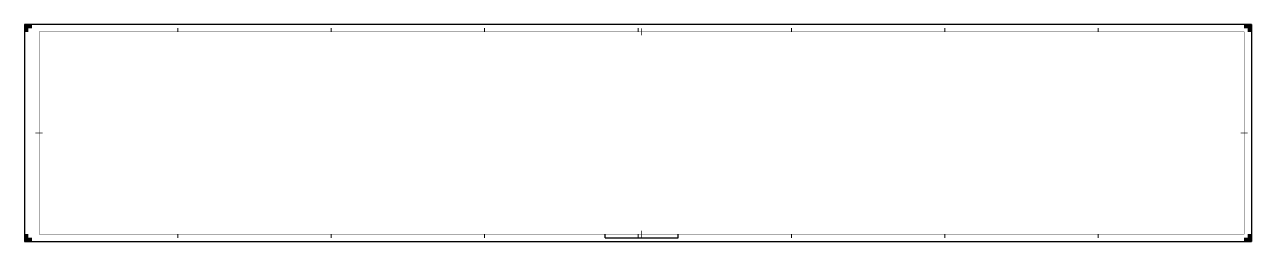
# Model space of a CAD drawing. Extents: x -20 to 1660, y -10 to 287.
import ezdxf

# ---------------------------------------------------------------- set-up
doc = ezdxf.new("R2010")
doc.units = 0
for name, color, linetype, lineweight in [('to-xx-kader', 7, 'CONTINUOUS', 25), ('to-xx-snijrand', 7, 'CONTINUOUS', 25), ('to-xx-vouwmerk', 7, 'CONTINUOUS', 18)]:
    doc.layers.add(name, color=color, linetype=linetype, lineweight=lineweight)

msp = doc.modelspace()

# ---------------------------------------------------------------- hatches: boundary and pattern name
at = {"layer": 'to-xx-snijrand'}
for points in [[(-10, 287), (-20, 287), (-20, 277), (-15, 277), (-15, 282), (-10, 282)], [(1660, 277), (1660, 287), (1650, 287), (1650, 282), (1655, 282), (1655, 277)], [(-20, 0), (-20, -10), (-10, -10), (-10, -5), (-15, -5), (-15, 0)], [(1650, -10), (1660, -10), (1660, 0), (1655, 0), (1655, -5), (1650, -5)]]:
    msp.add_hatch(color=256, dxfattribs=at).paths.add_polyline_path(points)

# ---------------------------------------------------------------- linework, layer by layer
at = {"layer": 'to-xx-kader'}
for p, q in [((775, -5), (775, 0)), ((875, -5), (875, 0)), ((775, -5), (875, -5))]:
    msp.add_line(p, q, dxfattribs=at)
at = {"layer": 'to-xx-kader', "const_width": 0.7}
msp.add_lwpolyline([(0, 0), (1650, 0), (1650, 277), (0, 277)], close=True, dxfattribs=at)
at = {"layer": 'to-xx-kader', "const_width": 0.7, "flags": 128}
for points in [[(825, 282), (825, 272)], [(-5, 138.5), (5, 138.5)], [(1655, 138.5), (1645, 138.5)], [(825, -5), (825, 5)]]:
    msp.add_lwpolyline(points, dxfattribs=at)
at = {"layer": 'to-xx-snijrand'}
for p, q in [((1660, 287), (-20, 287)), ((-20, 287), (-20, -10)), ((1660, 287), (1660, -10)), ((-20, -10), (1660, -10))]:
    msp.add_line(p, q, dxfattribs=at)
at = {"layer": 'to-xx-vouwmerk'}
for p, q in [((190, 277), (190, 282)), ((400, 277), (400, 282)), ((610, 277), (610, 282)), ((820, 277), (820, 282)), ((1030, 277), (1030, 282)), ((1240, 277), (1240, 282)), ((1450, 277), (1450, 282)), ((190, -5), (190, 0)), ((400, -5), (400, 0)), ((610, -5), (610, 0)), ((820, -5), (820, 0)), ((1030, -5), (1030, 0)), ((1240, -5), (1240, 0)), ((1450, -5), (1450, 0))]:
    msp.add_line(p, q, dxfattribs=at)

doc.saveas('drawing.dxf')
